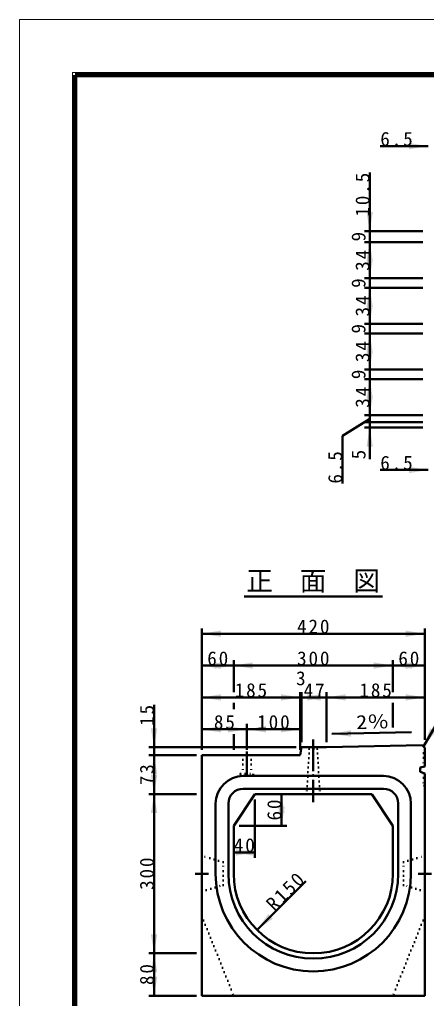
# Model space of a CAD drawing. Units: millimetres, scale not verified. Extents: x -2102 to 2102, y -1485 to 1485.
# Drawn here: x -2102 to -1336, y -359 to 1485 of the extents above; entities that cross this region are included whole.
import ezdxf
from ezdxf.enums import TextEntityAlignment as Align

# ---------------------------------------------------------------- set-up
doc = ezdxf.new("R2010")
doc.units = ezdxf.units.MM
doc.header["$LTSCALE"] = 5
doc.linetypes.add('DOTTED', pattern=[1.75, 0.25, -1.5])
doc.linetypes.add('LONG_DASHED_DOTTED', pattern=[15.25, 12, -1.5, 0.25, -1.5])
doc.layers.add('0-0_V-nasSTD', color=7, linetype='Continuous', lineweight=35)
doc.layers.add('0-1_0', color=7, linetype='Continuous', lineweight=50)
doc.styles.add('ＭＳ ゴシック', font='')
doc.styles.get('ＭＳ ゴシック').set_extended_font_data('MS Gothic')

msp = doc.modelspace()

# ---------------------------------------------------------------- linework, layer by layer
at = {"layer": '0-0_V-nasSTD', "lineweight": 100}
msp.add_line((-1997.5, 1380), (-1997.5, -1380), dxfattribs=at)
at = {"layer": '0-0_V-nasSTD', "lineweight": 50}
msp.add_line((-1399.102, 197.754), (-1399.102, 151.754), dxfattribs=at)
at = {"layer": '0-0_V-nasSTD', "lineweight": 18}
for points in [[(-2102.5, -1485), (-2102.5, 1485), (2102.5, 1485), (2102.5, -1485)], [(-2002.5, -1385), (-2002.5, 1385), (2002.5, 1385), (2002.5, -1385)]]:
    msp.add_lwpolyline(points, close=True, dxfattribs=at)
at = {"layer": '0-0_V-nasSTD', "lineweight": 100}
msp.add_lwpolyline([(1997.5, -1380), (1997.5, 1380), (-1997.5, 1380)], dxfattribs=at)
at = {"layer": '0-0_V-nasSTD'}
for points in [[(-1368.889, 1240.635), (-1368.889, 1252.635), (-1332.889, 1246.635)], [(-1448.889, 1122.635), (-1442.889, 1086.635), (-1436.889, 1122.635)], [(-1448.889, 1029.635), (-1442.889, 1065.635), (-1436.889, 1029.635)], [(-1448.889, 1033.635), (-1442.889, 997.635), (-1436.889, 1033.635)], [(-1448.889, 943.635), (-1442.889, 979.635), (-1436.889, 943.635)], [(-1448.889, 947.635), (-1442.889, 911.635), (-1436.889, 947.635)], [(-1448.889, 857.635), (-1442.889, 893.635), (-1436.889, 857.635)], [(-1448.889, 861.635), (-1442.889, 825.635), (-1436.889, 861.635)], [(-1448.889, 771.635), (-1442.889, 807.635), (-1436.889, 771.635)], [(-1448.889, 775.635), (-1442.889, 739.635), (-1436.889, 775.635)], [(-1448.889, 680.635), (-1442.889, 716.635), (-1436.889, 680.635)], [(-1368.889, 630.635), (-1368.889, 642.635), (-1332.889, 636.635)], [(-1759.102, 328.154), (-1723.102, 322.154), (-1723.102, 334.154)], [(-1375.102, 322.154), (-1375.102, 334.154), (-1339.102, 328.154)], [(-1759.102, 268.154), (-1723.102, 262.154), (-1723.102, 274.154)], [(-1735.102, 262.154), (-1735.102, 274.154), (-1699.102, 268.154)], [(-1699.102, 268.154), (-1663.102, 262.154), (-1663.102, 274.154)], [(-1435.102, 262.154), (-1435.102, 274.154), (-1399.102, 268.154)], [(-1399.102, 268.154), (-1363.102, 262.154), (-1363.102, 274.154)], [(-1375.102, 262.154), (-1375.102, 274.154), (-1339.102, 268.154)], [(-1759.102, 208.154), (-1723.102, 202.154), (-1723.102, 214.154)], [(-1610.102, 202.154), (-1610.102, 214.154), (-1574.102, 208.154)], [(-1571.102, 208.154), (-1535.102, 202.154), (-1535.102, 214.154)], [(-1560.102, 202.154), (-1560.102, 214.154), (-1524.102, 208.154)], [(-1524.102, 208.154), (-1488.102, 202.154), (-1488.102, 214.154)], [(-1375.102, 202.154), (-1375.102, 214.154), (-1339.102, 208.154)], [(-1855.102, 150.154), (-1849.102, 114.154), (-1843.102, 150.154)], [(-1759.102, 148.154), (-1723.102, 142.154), (-1723.102, 154.154)], [(-1710.102, 142.154), (-1710.102, 154.154), (-1674.102, 148.154)], [(-1674.102, 148.154), (-1638.102, 142.154), (-1638.102, 154.154)], [(-1610.102, 142.154), (-1610.102, 154.154), (-1574.102, 148.154)], [(-1341.602, 115.654), (-1328.799, 149.83), (-1318.406, 143.83)], [(-1514.074, 139.473), (-1478.212, 146.249), (-1477.953, 134.252)], [(-1855.102, 63.154), (-1849.102, 99.154), (-1843.102, 63.154)], [(-1855.102, 62.154), (-1849.102, 26.154), (-1843.102, 62.154)], [(-1855.102, -9.846), (-1849.102, 26.154), (-1843.102, -9.846)], [(-1615.102, -9.846), (-1609.102, 26.154), (-1603.102, -9.846)], [(-1615.102, 2.154), (-1609.102, -33.846), (-1603.102, 2.154)], [(-1699.102, -83.846), (-1663.102, -89.846), (-1663.102, -77.846)], [(-1695.102, -89.846), (-1695.102, -77.846), (-1659.102, -83.846)], [(-1655.168, -229.912), (-1633.955, -200.214), (-1625.47, -208.699)], [(-1855.102, -237.846), (-1849.102, -273.846), (-1843.102, -237.846)], [(-1855.102, -309.846), (-1849.102, -273.846), (-1843.102, -309.846)], [(-1855.102, -317.846), (-1849.102, -353.846), (-1843.102, -317.846)]]:
    msp.add_solid(points, dxfattribs=at)
at = {"layer": '0-1_0'}
for p, q in [((-1422.889, 1246.635), (-1332.889, 1246.635)), ((-1442.889, 1196.635), (-1442.889, 1086.635)), ((-1342.889, 1086.635), (-1452.889, 1086.635)), ((-1442.889, 1065.635), (-1442.889, 1086.635)), ((-1342.889, 1065.635), (-1452.889, 1065.635)), ((-1442.889, 997.635), (-1442.889, 1065.635)), ((-1342.889, 997.635), (-1452.889, 997.635)), ((-1442.889, 979.635), (-1442.889, 997.635)), ((-1342.889, 979.635), (-1452.889, 979.635)), ((-1442.889, 911.635), (-1442.889, 979.635)), ((-1342.889, 911.635), (-1452.889, 911.635)), ((-1442.889, 893.635), (-1442.889, 911.635)), ((-1342.889, 893.635), (-1452.889, 893.635)), ((-1442.889, 825.635), (-1442.889, 893.635)), ((-1342.889, 825.635), (-1452.889, 825.635)), ((-1442.889, 807.635), (-1442.889, 825.635)), ((-1342.889, 807.635), (-1452.889, 807.635)), ((-1342.889, 739.635), (-1452.889, 739.635)), ((-1494.425, 700.919), (-1442.889, 733.135)), ((-1342.889, 726.635), (-1452.889, 726.635)), ((-1442.889, 716.635), (-1442.889, 726.635)), ((-1494.425, 610.919), (-1494.425, 700.919)), ((-1342.889, 716.635), (-1452.889, 716.635)), ((-1442.889, 656.635), (-1442.889, 716.635)), ((-1422.889, 636.635), (-1332.889, 636.635)), ((-1679.506, 398.154), (-1418.699, 398.154)), ((-1759.102, 109.154), (-1759.102, 338.154)), ((-1339.102, 128.154), (-1339.102, 338.154)), ((-1759.102, 328.154), (-1339.102, 328.154)), ((-1699.102, 218.154), (-1699.102, 278.154)), ((-1399.102, 218.154), (-1399.102, 278.154)), ((-1574.102, 109.154), (-1574.102, 218.154)), ((-1571.102, 124.154), (-1571.102, 218.154)), ((-1571.102, 208.154), (-1524.102, 208.154)), ((-1524.102, 124.154), (-1524.102, 218.154)), ((-1524.102, 208.154), (-1339.102, 208.154)), ((-1849.102, 194.154), (-1849.102, 114.154)), ((-1699.102, 198.154), (-1699.102, 186.154)), ((-1296.602, 193.596), (-1341.602, 115.654)), ((-1674.102, 109.154), (-1674.102, 158.154)), ((-1699.102, 139.154), (-1699.102, 109.154)), ((-1514.074, 139.473), (-1364.109, 142.715)), ((-1581.102, 114.154), (-1859.102, 114.154)), ((-1849.102, 99.154), (-1849.102, 114.154)), ((-1571.102, 114.154), (-1574.102, 99.154)), ((-1571.102, 114.154), (-1524.102, 114.154)), ((-1339.102, 78.168), (-1339.102, 113.154)), ((-1769.102, 99.154), (-1859.102, 99.154)), ((-1849.102, 26.154), (-1849.102, 99.154)), ((-1759.102, -353.846), (-1759.102, 99.154)), ((-1759.102, 99.154), (-1574.102, 99.154)), ((-1348.102, 76.154), (-1339.102, 78.168)), ((-1348.102, 68.154), (-1348.102, 76.154)), ((-1417.102, 60.154), (-1681.102, 60.154)), ((-1348.102, 68.154), (-1339.102, 64.795)), ((-1339.102, -353.846), (-1339.102, 64.795)), ((-1769.102, 26.154), (-1859.102, 26.154)), ((-1659.102, 26.154), (-1699.102, -33.846)), ((-1417.102, 36.154), (-1681.102, 36.154)), ((-1659.102, 26.154), (-1439.102, 26.154)), ((-1609.102, -33.846), (-1609.102, 26.154)), ((-1439.102, 26.154), (-1399.102, -33.846)), ((-1733.102, 8.154), (-1733.102, -123.846)), ((-1709.102, 8.154), (-1709.102, -123.846)), ((-1659.102, 16.154), (-1659.102, -93.846)), ((-1389.102, -123.846), (-1389.102, 8.154)), ((-1365.102, -123.846), (-1365.102, 8.154)), ((-1699.102, -33.846), (-1699.102, -123.846)), ((-1689.102, -33.846), (-1599.102, -33.846)), ((-1399.102, -33.846), (-1399.102, -123.846)), ((-1699.102, -83.846), (-1659.102, -83.846)), ((-1655.168, -229.912), (-1563.245, -137.989)), ((-1769.102, -273.846), (-1859.102, -273.846)), ((-1769.102, -353.846), (-1859.102, -353.846)), ((-1759.102, -353.846), (-1339.102, -353.846))]:
    msp.add_line(p, q, dxfattribs=at)
at = {"layer": '0-1_0', "linetype": 'LONG_DASHED_DOTTED'}
for p, q in [((-1549.102, 129.154), (-1549.102, 11.154)), ((-1674.102, 106.154), (-1674.102, 61.154)), ((-1746.602, -123.846), (-1771.602, -123.846)), ((-1351.602, -123.846), (-1326.602, -123.846))]:
    msp.add_line(p, q, dxfattribs=at)
at = {"layer": '0-1_0', "linetype": 'DOTTED'}
for p, q in [((-1556.602, 111.154), (-1561.602, 26.154)), ((-1556.602, 111.154), (-1559.602, 114.154)), ((-1556.602, 111.154), (-1541.602, 111.154)), ((-1541.602, 111.154), (-1538.602, 114.154)), ((-1541.602, 111.154), (-1536.602, 26.154)), ((-1682.102, 99.154), (-1682.102, 64.154)), ((-1666.102, 99.154), (-1666.102, 64.154)), ((-1341.402, 103.154), (-1339.102, 105.454)), ((-1341.402, 103.154), (-1341.402, 77.654)), ((-1686.102, 64.154), (-1662.102, 64.154)), ((-1686.102, 64.154), (-1686.102, 61.154)), ((-1686.102, 61.154), (-1662.102, 61.154)), ((-1662.102, 64.154), (-1662.102, 61.154)), ((-1759.102, -203.846), (-1699.102, -353.846)), ((-1339.102, -203.846), (-1399.102, -353.846))]:
    msp.add_line(p, q, dxfattribs=at)
at = {"layer": '0-1_0'}
for points in [[(-1442.889, 726.635), (-1442.889, 739.635), (-1442.889, 807.635)], [(-1759.102, 268.154), (-1699.102, 268.154), (-1399.102, 268.154), (-1339.102, 268.154)], [(-1759.102, 208.154), (-1574.102, 208.154), (-1571.102, 208.154)], [(-1759.102, 148.154), (-1674.102, 148.154), (-1574.102, 148.154)], [(-1524.102, 114.154), (-1344.102, 118.154), (-1339.102, 113.154)], [(-1849.102, -353.846), (-1849.102, -273.846), (-1849.102, 26.154)]]:
    msp.add_lwpolyline(points, dxfattribs=at)
at = {"layer": '0-1_0', "linetype": 'DOTTED'}
msp.add_lwpolyline([(-1341.402, 65.654), (-1341.402, 43.154), (-1339.102, 40.854)], dxfattribs=at)
for points in [[(-1719.102, -102.346), (-1759.102, -90.346), (-1759.102, -157.346), (-1719.102, -145.346)], [(-1379.102, -102.346), (-1339.102, -90.346), (-1339.102, -157.346), (-1379.102, -145.346)]]:
    msp.add_lwpolyline(points, close=True, dxfattribs=at)
at = {"layer": '0-1_0'}
for centre, radius, start, end in [((-1681.102, 8.154), 52, 90, 180), ((-1417.102, 8.154), 52, 0, 90), ((-1681.102, 8.154), 28, 90, 180), ((-1417.102, 8.154), 28, 0, 90), ((-1549.102, -123.846), 184, 180, 270), ((-1549.102, -123.846), 160, 180, 270), ((-1549.102, -123.846), 150, 180, 270), ((-1549.102, -123.846), 150, 270, 0), ((-1549.102, -123.846), 184, 270, 0), ((-1549.102, -123.846), 160, 270, 0)]:
    msp.add_arc(centre, radius, start, end, dxfattribs=at)

# ---------------------------------------------------------------- texts
at = {"layer": '0-0_V-nasSTD', "style": 'ＭＳ ゴシック'}
for s, p in [('9', (-1442.889, 1067.135)), ('9', (-1442.889, 979.635)), ('9', (-1442.889, 893.635)), ('9', (-1442.889, 807.635)), ('5', (-1442.889, 656.635))]:
    msp.add_text(s, height=26.39, rotation=90, dxfattribs=at).set_placement(p, align=Align.BOTTOM_LEFT)
for s, height, p in [('正\u3000面\u3000図', 36.95, (-1675.506, 398.154)), ('3', 26.39, (-1581.602, 223.154))]:
    msp.add_text(s, height=height, dxfattribs=at).set_placement(p, align=Align.BOTTOM_LEFT)
at = {"layer": '0-0_V-nasSTD', "style": 'ＭＳ ゴシック', "width": 1.15}
msp.add_text('2％', height=26.39, rotation=1.239, dxfattribs=at).set_placement((-1467.885, 140.471), align=Align.BOTTOM_LEFT)
at = {"layer": '0-0_V-nasSTD', "char_height": 26.39, "attachment_point": 7, "style": 'ＭＳ ゴシック'}
for s, insert in [('\\T1.2;6.5', (-1422.889, 1246.635)), ('\\T1.2;6.5', (-1422.889, 636.635)), ('\\T1.2;420', (-1579.702, 328.154)), ('\\T1.2;60', (-1748.902, 268.154)), ('\\T1.2;300', (-1579.702, 268.154)), ('\\T1.2;60', (-1388.902, 268.154)), ('\\T1.2;185', (-1697.202, 208.154)), ('\\T1.2;47', (-1567.402, 208.154)), ('\\T1.2;185', (-1462.202, 208.154)), ('\\T1.2;85', (-1736.402, 148.154)), ('\\T1.2;100', (-1654.702, 148.154)), ('\\T1.2;40', (-1698.902, -83.846))]:
    msp.add_mtext(s, dxfattribs=dict(at, insert=insert))
for s, insert, rotation in [('\\T1.2;10.5', (-1442.889, 1113.835), 90), ('\\T1.2;34', (-1442.889, 1011.835), 90), ('\\T1.2;34', (-1442.889, 925.835), 90), ('\\T1.2;34', (-1442.889, 839.835), 90), ('\\T1.2;34', (-1442.889, 753.835), 90), ('\\T1.2;6.5', (-1494.425, 610.919), 90), ('\\T1.2;15', (-1849.102, 154.554), 90), ('\\T1.2;73', (-1849.102, 42.854), 90), ('\\T1.2;60', (-1609.102, -23.646), 90), ('\\T1.2;300', (-1849.102, -154.446), 90), ('\\T1.2;R150', (-1621.793, -196.537), 45), ('\\T1.2;80', (-1849.102, -333.646), 90)]:
    msp.add_mtext(s, dxfattribs=dict(at, insert=insert, rotation=rotation))

doc.saveas('drawing.dxf')
